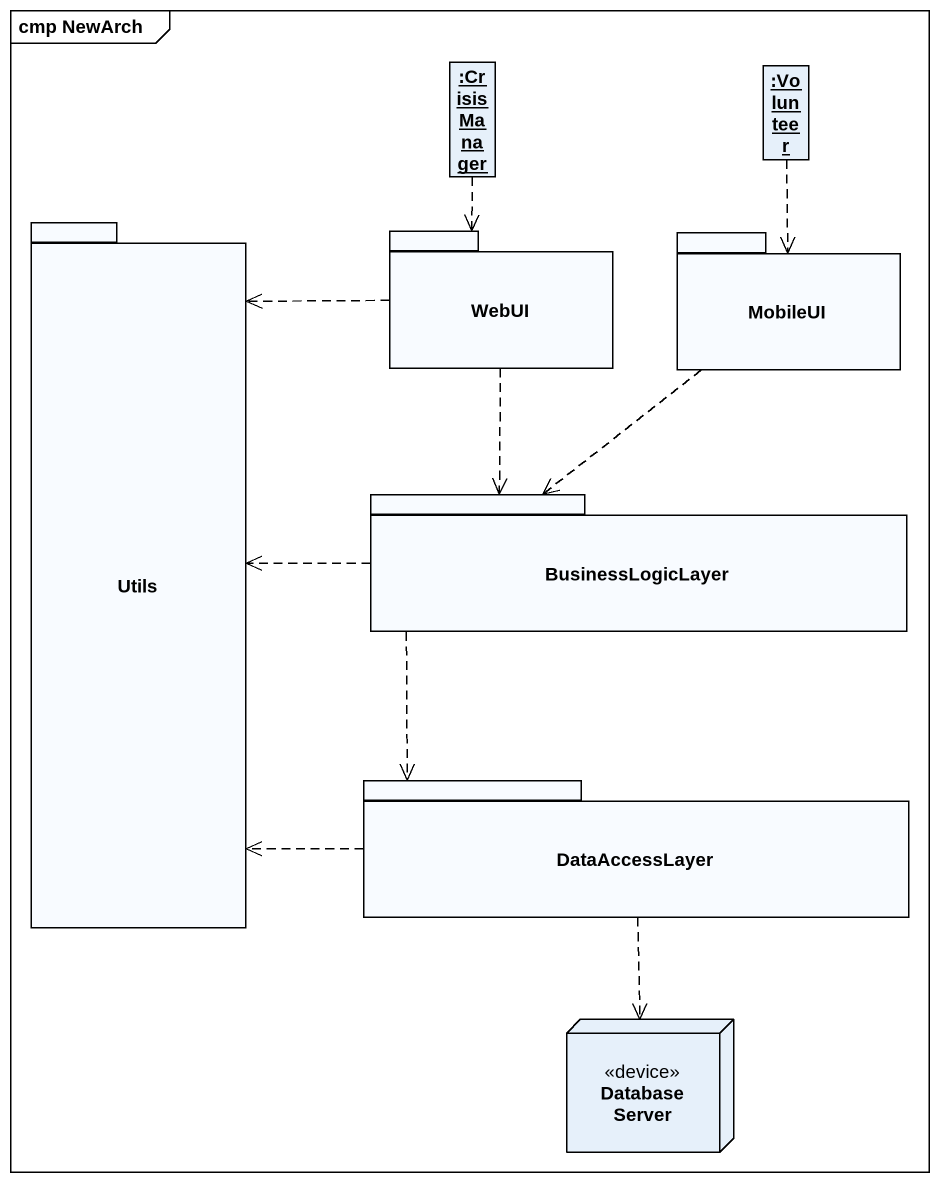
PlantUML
@startuml
mainframe cmp NewArch
allowmixing
hide circle
hide empty members
object ":Crisis Manager" as Crisis_Manager
object ":Volunteer" as Volunteer
package Utils {
}
package WebUI {
}
package MobileUI {
}
package BusinessLogicLayer {
}
package DataAccessLayer {
}
node "Database Server" as Database_Server <<device>>
Crisis_Manager ..> WebUI
Volunteer ..> MobileUI
WebUI ..> Utils
WebUI ..> BusinessLogicLayer
MobileUI ..> BusinessLogicLayer
BusinessLogicLayer .left.> Utils
BusinessLogicLayer ..> DataAccessLayer
DataAccessLayer .left.> Utils
DataAccessLayer ..> Database_Server
@enduml
